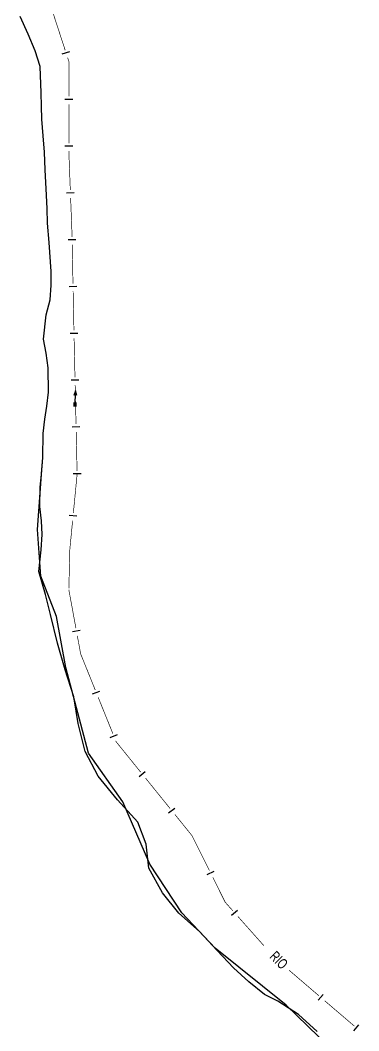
# Model space of a CAD drawing. Extents: x 207981 to 210201, y 4876477 to 4878908.
# Drawn here: x 209960.3 to 210090.7, y 4877693.6 to 4878082 of the extents above; entities that cross this region are included whole.
import ezdxf

# ---------------------------------------------------------------- set-up
doc = ezdxf.new("R2010")
doc.units = 0
doc.header["$LTSCALE"] = 1.5
doc.header["$MEASUREMENT"] = 0
for name, color, linetype in [('CD_MALHA_LOTES', 7, 'CONTINUOUS'), ('HD-CURSO-PERENE', 170, 'CONTINUOUS'), ('HD-TXT-PERENE', 170, 'CONTINUOUS'), ('LM-LIM-SETORES-BAIRROS', 250, 'CONTINUOUS'), ('RU-QUADRA', 210, 'CONTINUOUS')]:
    doc.layers.add(name, color=color, linetype=linetype)
doc.styles.add('ARIAL', font='ARIAL.SHX')

# ---------------------------------------------------------------- blocks, each defined once
blk = doc.blocks.new('COD035', base_point=(209139.024957, 4877951.437549))
at = {"layer": 'HD-TXT-PERENE'}
for p, q in [((209139.024957, 4877951.843279), (209140.524957, 4877951.843279)), ((209139.024957, 4877951.443279), (209145.024957, 4877951.443279)), ((209139.024957, 4877951.043279), (209140.524957, 4877951.043279))]:
    blk.add_line(p, q, dxfattribs=at)
blk.add_lwpolyline([(209143.224957, 4877950.843279), (209145.024957, 4877951.443279), (209143.224957, 4877952.043279)], dxfattribs=at)

msp = doc.modelspace()

# ---------------------------------------------------------------- linework, layer by layer
at = {"layer": 'CD_MALHA_LOTES', "linetype": 'Continuous', "flags": 128}
msp.add_lwpolyline([(210079.216639, 4877687.42583), (210062.681611, 4877703.377871), (210035.351265, 4877725.321945), (210022.583804, 4877738.887373), (210010.215326, 4877757.639581), (209999.841763, 4877781.578571), (209986.675319, 4877800.33078), (209977.897689, 4877833.246891), (209974.2595, 4877852.853659), (209968.322093, 4877868.357409), (209967.045061, 4877886.220442), (209968.515486, 4877907.458145), (209968.993065, 4877913.973173), (209969.147055, 4877923.194473), (209969.769891, 4877928.695323), (209970.620463, 4877933.672744), (209971.218661, 4877939.098489), (209971.047238, 4877948.367891), (209970.368546, 4877954.036164), (209969.341178, 4877959.40258), (209970.34497, 4877968.753708), (209971.916658, 4877974.584856), (209972.263731, 4877980.209056), (209972.212477, 4877985.456151), (209971.481656, 4877996.546428), (209970.869005, 4878004.014186), (209970.715701, 4878009.660495), (209970.278013, 4878017.154248), (209969.940874, 4878024.548629), (209969.631747, 4878031.343469), (209969.175294, 4878037.587735), (209968.618041, 4878043.981347), (209968.467736, 4878049.027971), (209968.392345, 4878054.100014), (209967.99156, 4878064.217674), (209966.085129, 4878070.303672), (209963.427196, 4878076.610233), (209960.316538, 4878083.41394)], dxfattribs=at)
at = {"layer": 'HD-CURSO-PERENE', "linetype": 'Continuous'}
for points in [[(209968.515486, 4877907.458145, 2.197405), (209968.548816, 4877907.773699, 2.197405), (209968.993065, 4877913.973173, 2.197405), (209969.147055, 4877923.194473, 2.197405), (209969.769891, 4877928.695323, 2.197405), (209970.620463, 4877933.672744, 2.197405), (209971.218661, 4877939.098489, 2.197405), (209971.047238, 4877948.367891, 2.197405), (209970.368546, 4877954.036164, 2.197405), (209969.341178, 4877959.40258, 2.197405), (209970.34497, 4877968.753708, 2.197405), (209971.916658, 4877974.584856, 2.197405), (209972.263731, 4877980.209056, 2.197405), (209972.212477, 4877985.456151, 2.197405), (209971.481656, 4877996.546428, 2.197405), (209970.869005, 4878004.014186, 2.197405), (209970.715701, 4878009.660495, 2.197405), (209970.278013, 4878017.154248, 2.197405), (209969.940874, 4878024.548629, 2.197405), (209969.631747, 4878031.343469, 2.197405), (209969.175294, 4878037.587735, 2.197405), (209968.618041, 4878043.981347, 2.197405), (209968.467736, 4878049.027971, 2.197405), (209968.392345, 4878054.100014, 2.197405), (209967.99156, 4878064.217674, 2.197405), (209966.085129, 4878070.303672, 2.197405), (209963.427196, 4878076.610233, 2.197405), (209960.316538, 4878083.41394, 2.197405)], [(210074.653694, 4877693.307904, 2.196708), (210067.461096, 4877699.82452, 2.196708), (210059.464154, 4877704.911062, 2.196708), (210054.342626, 4877707.515532, 2.196708), (210048.294198, 4877712.351492, 2.196708), (210042.437781, 4877717.762898, 2.196708), (210036.141876, 4877724.365095, 2.196708), (210029.312912, 4877731.683497, 2.196708), (210021.390049, 4877738.739508, 2.196708), (210015.128098, 4877746.563128, 2.196708), (210009.86705, 4877756.043462, 2.196708), (210008.798357, 4877765.325218, 2.196708), (210005.670115, 4877773.809634, 2.196708), (209997.828154, 4877782.311903, 2.196708), (209990.302229, 4877791.440953, 2.196708), (209985.340078, 4877800.949814, 2.196708), (209982.656695, 4877811.65736, 2.196708), (209980.977216, 4877821.878652, 2.196708), (209977.649092, 4877832.304309, 2.196708), (209974.696945, 4877842.584994, 2.196708), (209971.935184, 4877853.565699, 2.196708), (209970.087776, 4877861.308779, 2.196708), (209967.511639, 4877870.086474, 2.197405), (209968.42013, 4877878.487526, 2.197405), (209968.79084, 4877884.386726, 2.197405), (209968.489961, 4877889.532434, 2.197405), (209967.861794, 4877895.101048, 2.197405), (209967.999519, 4877902.573124, 2.197405), (209968.515486, 4877907.458145, 2.197405)]]:
    msp.add_polyline3d(points, dxfattribs=at)
at = {"layer": 'LM-LIM-SETORES-BAIRROS', "const_width": 0.25}
for points in [[(209972.981363, 4878084.763211), (209977.63739, 4878070.504129)], [(209978.568595, 4878067.652313), (209978.878997, 4878066.701707)], [(209978.878997, 4878066.701707), (209979.051286, 4878066.174071)], [(209979.051286, 4878066.174071), (209979.051286, 4878052.729124)], [(209979.051286, 4878049.729124), (209979.051286, 4878034.729124)], [(209979.051286, 4878031.729124), (209979.051286, 4878031.462535)], [(209979.051286, 4878031.462535), (209979.617537, 4878016.740009)], [(209979.732837, 4878013.742226), (209980.232467, 4878000.75183)], [(209980.232467, 4878000.75183), (209980.248236, 4878000.341849)], [(209980.248236, 4878000.341849), (209980.280508, 4877998.752461)], [(209980.341409, 4877995.753079), (209980.645915, 4877980.75617)], [(209980.706816, 4877977.756789), (209981.011321, 4877962.75988)], [(209981.074891, 4877959.760555), (209981.410628, 4877944.764313)], [(209981.477776, 4877941.765064), (209981.813512, 4877926.768822)], [(209981.88066, 4877923.769574), (209982.216397, 4877908.773331)], [(209982.243152, 4877907.578263), (209980.792966, 4877892.648529)], [(209980.502929, 4877889.662582), (209979.43946, 4877878.71411)], [(209979.431144, 4877878.6285), (209979.0654, 4877863.63296)], [(209979.43946, 4877878.71411), (209979.431144, 4877878.6285)], [(209979.051836, 4877863.076846), (209981.775048, 4877848.326113)], [(209982.319691, 4877845.375967), (209983.590523, 4877838.492292)], [(209983.590523, 4877838.492292), (209983.60354, 4877838.421784)], [(209983.60354, 4877838.421784), (209989.228235, 4877824.516288)], [(209990.353174, 4877821.735189), (209995.977868, 4877807.829694)], [(209997.102807, 4877805.048594), (209997.258651, 4877804.663314)], [(209997.258651, 4877804.663314), (210006.694457, 4877793.002887)], [(210008.581619, 4877790.670802), (210018.017425, 4877779.010375)], [(210019.904586, 4877776.678289), (210026.195124, 4877768.904671)], [(210026.195124, 4877768.904671), (210026.438295, 4877768.604169)], [(210026.438295, 4877768.604169), (210033.146499, 4877755.187761)], [(210034.48814, 4877752.50448), (210038.960276, 4877743.560208)], [(210038.960276, 4877743.560208), (210039.259097, 4877742.962565)], [(210039.259097, 4877742.962565), (210042.141123, 4877739.728597)], [(210044.137071, 4877737.488911), (210054.116811, 4877726.290483)], [(210063.869883, 4877716.805551), (210075.27098, 4877707.057987)], [(210077.551199, 4877705.108475), (210088.952295, 4877695.360911)]]:
    msp.add_lwpolyline(points, dxfattribs=at)
at = {"layer": 'LM-LIM-SETORES-BAIRROS'}
for points in [[(209976.521883, 4878069.087921), (209979.3737, 4878070.019126)], [(209977.551286, 4878051.729124), (209980.551286, 4878051.729124)], [(209977.551286, 4878033.729124), (209980.551286, 4878033.729124)], [(209978.157079, 4878015.683098), (209981.154862, 4878015.798398)], [(209978.801117, 4877997.722217), (209981.800499, 4877997.783118)], [(209979.166524, 4877979.725926), (209982.165906, 4877979.786827)], [(209979.531931, 4877961.729635), (209982.531313, 4877961.790536)], [(209979.933386, 4877943.73099), (209982.932635, 4877943.798137)], [(209980.336271, 4877925.735499), (209983.335519, 4877925.802646)], [(209980.739155, 4877907.740008), (209983.738403, 4877907.807156)], [(209979.203314, 4877891.798232), (209982.189261, 4877891.508195)], [(209980.481523, 4877847.07041), (209983.431669, 4877847.615052)], [(209988.212665, 4877823.026786), (209990.993764, 4877824.151725)], [(209994.962298, 4877806.340191), (209997.743397, 4877807.46513)], [(210006.157468, 4877791.281945), (210008.489554, 4877793.169106)], [(210017.480436, 4877777.289432), (210019.812521, 4877779.176593)], [(210032.252072, 4877753.622514), (210034.935353, 4877754.964154)], [(210041.686596, 4877737.984061), (210043.926282, 4877739.980009)], [(210075.056296, 4877705.26804), (210077.005809, 4877707.548259)], [(210088.737612, 4877693.570964), (210090.687125, 4877695.851183)]]:
    msp.add_lwpolyline(points, dxfattribs=at)
at = {"layer": 'RU-QUADRA', "linetype": 'Continuous', "flags": 128}
msp.add_lwpolyline([(210079.216639, 4877687.42583), (210062.681611, 4877703.377871), (210035.351265, 4877725.321945), (210022.583804, 4877738.887373), (210010.215326, 4877757.639581), (209999.841763, 4877781.578571), (209986.675319, 4877800.33078), (209977.897689, 4877833.246891), (209974.2595, 4877852.853659), (209968.322093, 4877868.357409), (209967.045061, 4877886.220442), (209968.515486, 4877907.458145), (209968.993065, 4877913.973173), (209969.147055, 4877923.194473), (209969.769891, 4877928.695323), (209970.620463, 4877933.672744), (209971.218661, 4877939.098489), (209971.047238, 4877948.367891), (209970.368546, 4877954.036164), (209969.341178, 4877959.40258), (209970.34497, 4877968.753708), (209971.916658, 4877974.584856), (209972.263731, 4877980.209056), (209972.212477, 4877985.456151), (209971.481656, 4877996.546428), (209970.869005, 4878004.014186), (209970.715701, 4878009.660495), (209970.278013, 4878017.154248), (209969.940874, 4878024.548629), (209969.631747, 4878031.343469), (209969.175294, 4878037.587735), (209968.618041, 4878043.981347), (209968.467736, 4878049.027971), (209968.392345, 4878054.100014), (209967.99156, 4878064.217674), (209966.085129, 4878070.303672), (209963.427196, 4878076.610233), (209960.316538, 4878083.41394)], dxfattribs=at)

# ---------------------------------------------------------------- block references
at = {"layer": 'HD-TXT-PERENE', "rotation": 89}
msp.add_blockref('COD035', (209981.503123, 4877933.532673), dxfattribs=at)

# ---------------------------------------------------------------- texts
at = {"layer": 'HD-TXT-PERENE', "style": 'ARIAL', "width": 0.7}
msp.add_text('RIO', height=4, rotation=315, dxfattribs=at).set_placement((210056.025508, 4877721.770294))

doc.saveas('drawing.dxf')
